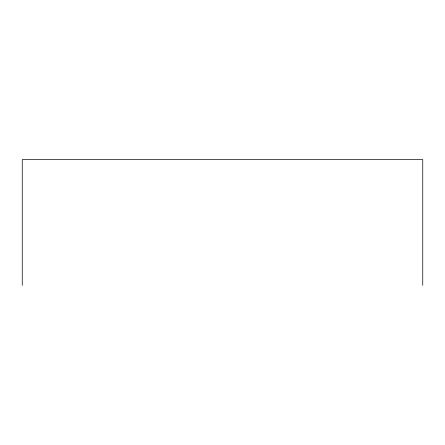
<?xml version="1.0" encoding="UTF-8"?>
<svg xmlns="http://www.w3.org/2000/svg" width="445" height="445" viewBox="0 0 445 445"><rect width="100%" height="100%" fill="white"/><g stroke="black" fill="none" stroke-linecap="round" stroke-linejoin="round"><path stroke-width="0.67" d="M422.75 285.378L422.75 159.621L22.25 159.621L22.25 285.378"/></g></svg>
